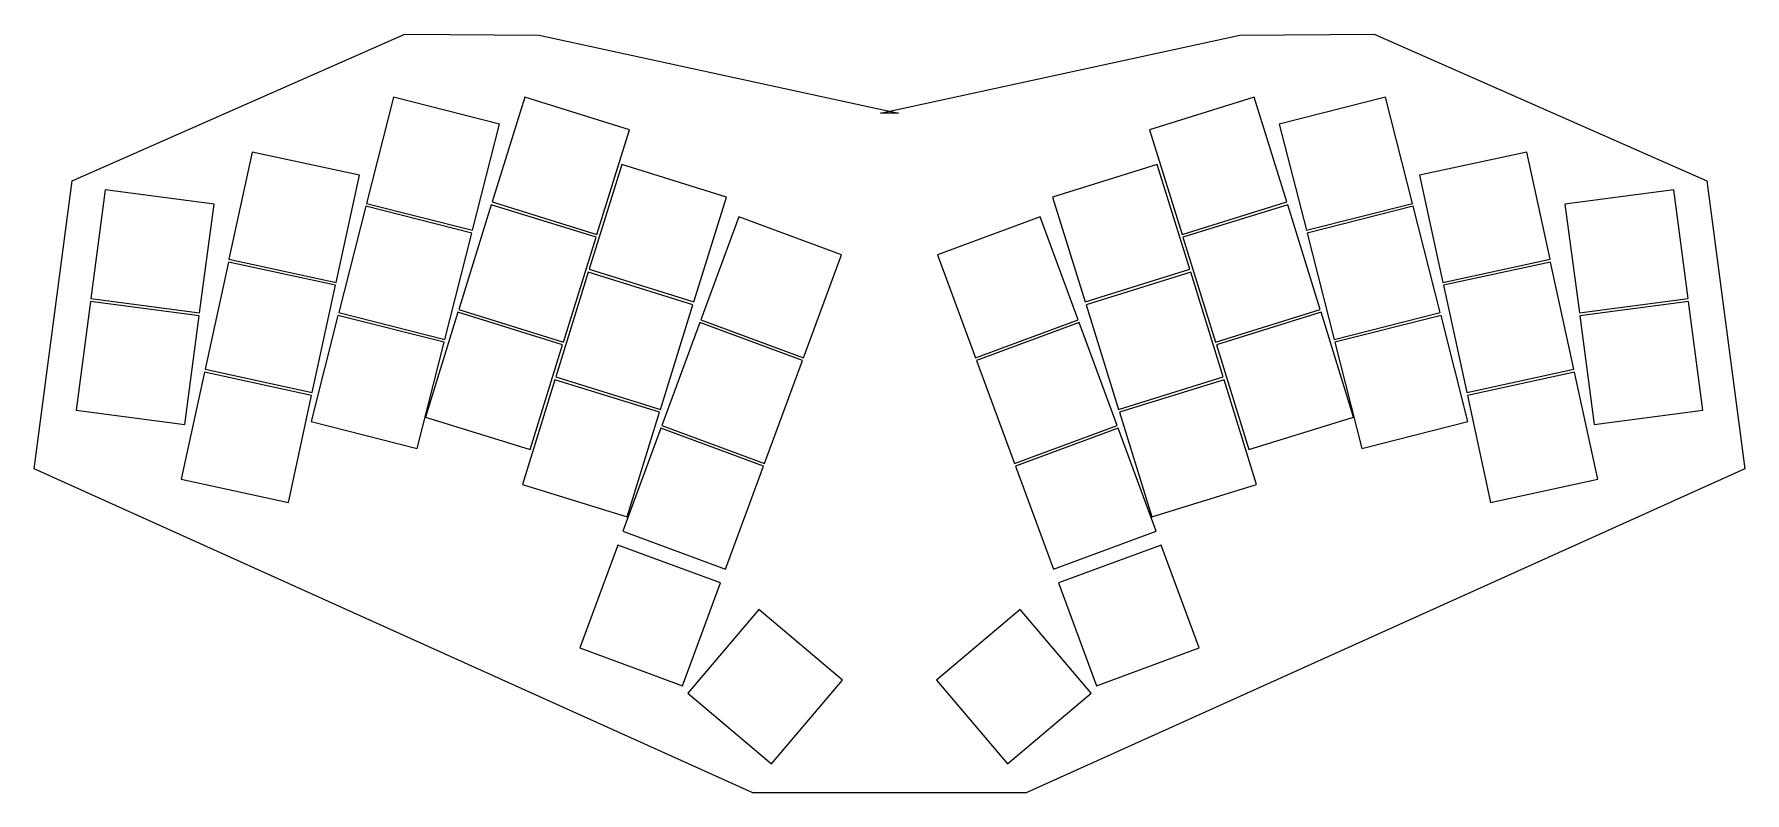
# Model space of a CAD drawing. Header units: millimetres. Extents: x -15 to 274, y -54 to 74.
import ezdxf

# ---------------------------------------------------------------- set-up
doc = ezdxf.new("R2010")
doc.units = ezdxf.units.MM

msp = doc.modelspace()

# ---------------------------------------------------------------- linework, layer by layer
for p, q in [((-8.61, 49.55), (47.53, 74.32)), ((47.53, 74.32), (70.24, 74.17)), ((70.24, 74.17), (130.87, 60.97)), ((127.81, 60.97), (188.44, 74.17)), ((188.44, 74.17), (211.15, 74.32)), ((211.15, 74.32), (267.29, 49.55)), ((45.61, 63.71), (41.06, 45.78)), ((63.55, 59.16), (45.61, 63.71)), ((67.77, 63.68), (62.29, 46.01)), ((85.44, 58.19), (67.77, 63.68)), ((190.91, 63.68), (173.24, 58.19)), ((196.39, 46.01), (190.91, 63.68)), ((213.07, 63.71), (195.13, 59.16)), ((217.62, 45.78), (213.07, 63.71)), ((130.87, 60.97), (127.81, 60.97)), ((58.99, 41.23), (63.55, 59.16)), ((79.95, 40.52), (85.44, 58.19)), ((173.24, 58.19), (178.73, 40.52)), ((195.13, 59.16), (199.69, 41.23)), ((21.79, 54.44), (17.87, 36.36)), ((39.87, 50.52), (21.79, 54.44)), ((84.14, 52.31), (78.65, 34.65)), ((101.81, 46.83), (84.14, 52.31)), ((174.54, 52.31), (156.87, 46.83)), ((180.03, 34.65), (174.54, 52.31)), ((236.89, 54.44), (218.81, 50.52)), ((240.81, 36.36), (236.89, 54.44)), ((-15, 0.97), (-8.61, 49.55)), ((35.95, 32.44), (39.87, 50.52)), ((218.81, 50.52), (222.73, 32.44)), ((267.29, 49.55), (273.68, 0.97)), ((-3, 48.05), (-5.42, 29.71)), ((15.34, 45.64), (-3, 48.05)), ((96.32, 29.16), (101.81, 46.83)), ((156.87, 46.83), (162.36, 29.16)), ((261.68, 48.05), (243.34, 45.64)), ((264.1, 29.71), (261.68, 48.05)), ((12.92, 27.3), (15.34, 45.64)), ((40.94, 45.3), (36.38, 27.37)), ((58.87, 40.74), (40.94, 45.3)), ((41.06, 45.78), (58.99, 41.23)), ((62.14, 45.53), (56.65, 27.86)), ((79.81, 40.05), (62.14, 45.53)), ((62.29, 46.01), (79.95, 40.52)), ((103.89, 43.48), (97.49, 26.12)), ((121.25, 37.07), (103.89, 43.48)), ((154.79, 43.48), (137.43, 37.07)), ((161.19, 26.12), (154.79, 43.48)), ((178.73, 40.52), (196.39, 46.01)), ((196.54, 45.53), (178.87, 40.05)), ((202.03, 27.86), (196.54, 45.53)), ((199.69, 41.23), (217.62, 45.78)), ((217.74, 45.3), (199.81, 40.74)), ((222.3, 27.37), (217.74, 45.3)), ((243.34, 45.64), (245.76, 27.3)), ((54.31, 22.81), (58.87, 40.74)), ((199.81, 40.74), (204.37, 22.81)), ((74.32, 22.38), (79.81, 40.05)), ((178.87, 40.05), (184.36, 22.38)), ((17.76, 35.88), (13.84, 17.8)), ((35.84, 31.95), (17.76, 35.88)), ((17.87, 36.36), (35.95, 32.44)), ((78.65, 34.65), (96.32, 29.16)), ((114.85, 19.72), (121.25, 37.07)), ((137.43, 37.07), (143.83, 19.72)), ((162.36, 29.16), (180.03, 34.65)), ((222.73, 32.44), (240.81, 36.36)), ((240.92, 35.88), (222.84, 31.95)), ((244.84, 17.8), (240.92, 35.88)), ((31.92, 13.87), (35.84, 31.95)), ((78.5, 34.17), (73.02, 16.5)), ((96.17, 28.68), (78.5, 34.17)), ((180.18, 34.17), (162.51, 28.68)), ((185.66, 16.5), (180.18, 34.17)), ((222.84, 31.95), (226.76, 13.87)), ((-5.48, 29.22), (-7.9, 10.87)), ((12.86, 26.8), (-5.48, 29.22)), ((-5.42, 29.71), (12.92, 27.3)), ((245.76, 27.3), (264.1, 29.71)), ((264.16, 29.22), (245.82, 26.8)), ((266.58, 10.87), (264.16, 29.22)), ((10.44, 8.46), (12.86, 26.8)), ((36.26, 26.88), (31.71, 8.95)), ((54.19, 22.33), (36.26, 26.88)), ((36.38, 27.37), (54.31, 22.81)), ((56.5, 27.39), (51.02, 9.72)), ((74.17, 21.9), (56.5, 27.39)), ((56.65, 27.86), (74.32, 22.38)), ((90.69, 11.01), (96.17, 28.68)), ((97.49, 26.12), (114.85, 19.72)), ((143.83, 19.72), (161.19, 26.12)), ((162.51, 28.68), (167.99, 11.01)), ((184.36, 22.38), (202.03, 27.86)), ((202.18, 27.39), (184.51, 21.9)), ((207.66, 9.72), (202.18, 27.39)), ((204.37, 22.81), (222.3, 27.37)), ((222.42, 26.88), (204.49, 22.33)), ((226.97, 8.95), (222.42, 26.88)), ((245.82, 26.8), (248.24, 8.46)), ((97.32, 25.65), (90.91, 8.3)), ((114.67, 19.25), (97.32, 25.65)), ((161.36, 25.65), (144.01, 19.25)), ((167.77, 8.3), (161.36, 25.65)), ((49.64, 4.4), (54.19, 22.33)), ((68.69, 4.23), (74.17, 21.9)), ((184.51, 21.9), (189.99, 4.23)), ((204.49, 22.33), (209.04, 4.4)), ((13.84, 17.8), (31.92, 13.87)), ((108.27, 1.89), (114.67, 19.25)), ((144.01, 19.25), (150.41, 1.89)), ((226.76, 13.87), (244.84, 17.8)), ((13.73, 17.31), (9.81, -0.77)), ((31.81, 13.38), (13.73, 17.31)), ((72.87, 16.02), (67.38, -1.64)), ((90.54, 10.54), (72.87, 16.02)), ((73.02, 16.5), (90.69, 11.01)), ((167.99, 11.01), (185.66, 16.5)), ((185.81, 16.02), (168.14, 10.54)), ((191.3, -1.64), (185.81, 16.02)), ((244.95, 17.31), (226.87, 13.38)), ((248.87, -0.77), (244.95, 17.31)), ((27.89, -4.7), (31.81, 13.38)), ((226.87, 13.38), (230.79, -4.7)), ((-7.9, 10.87), (10.44, 8.46)), ((31.71, 8.95), (49.64, 4.4)), ((51.02, 9.72), (68.69, 4.23)), ((85.05, -7.13), (90.54, 10.54)), ((168.14, 10.54), (173.63, -7.13)), ((189.99, 4.23), (207.66, 9.72)), ((209.04, 4.4), (226.97, 8.95)), ((248.24, 8.46), (266.58, 10.87)), ((90.74, 7.83), (84.34, -9.53)), ((108.1, 1.42), (90.74, 7.83)), ((90.91, 8.3), (108.27, 1.89)), ((150.41, 1.89), (167.77, 8.3)), ((167.94, 7.83), (150.58, 1.42)), ((174.34, -9.53), (167.94, 7.83)), ((106.3, -53.69), (-15, 0.97)), ((101.69, -15.93), (108.1, 1.42)), ((150.58, 1.42), (156.99, -15.93)), ((273.68, 0.97), (152.38, -53.69)), ((9.81, -0.77), (27.89, -4.7)), ((67.38, -1.64), (85.05, -7.13)), ((173.63, -7.13), (191.3, -1.64)), ((230.79, -4.7), (248.87, -0.77)), ((84.34, -9.53), (101.69, -15.93)), ((156.99, -15.93), (174.34, -9.53)), ((83.47, -11.88), (77.07, -29.23)), ((100.83, -18.28), (83.47, -11.88)), ((175.21, -11.88), (157.85, -18.28)), ((181.61, -29.23), (175.21, -11.88)), ((94.43, -35.64), (100.83, -18.28)), ((157.85, -18.28), (164.25, -35.64)), ((107.27, -22.74), (95.32, -36.86)), ((121.39, -34.69), (107.27, -22.74)), ((151.41, -22.74), (137.29, -34.69)), ((163.36, -36.86), (151.41, -22.74)), ((77.07, -29.23), (94.43, -35.64)), ((164.25, -35.64), (181.61, -29.23)), ((95.32, -36.86), (109.44, -48.81)), ((109.44, -48.81), (121.39, -34.69)), ((137.29, -34.69), (149.24, -48.81)), ((149.24, -48.81), (163.36, -36.86)), ((152.38, -53.69), (106.3, -53.69))]:
    msp.add_line(p, q)

doc.saveas('drawing.dxf')
